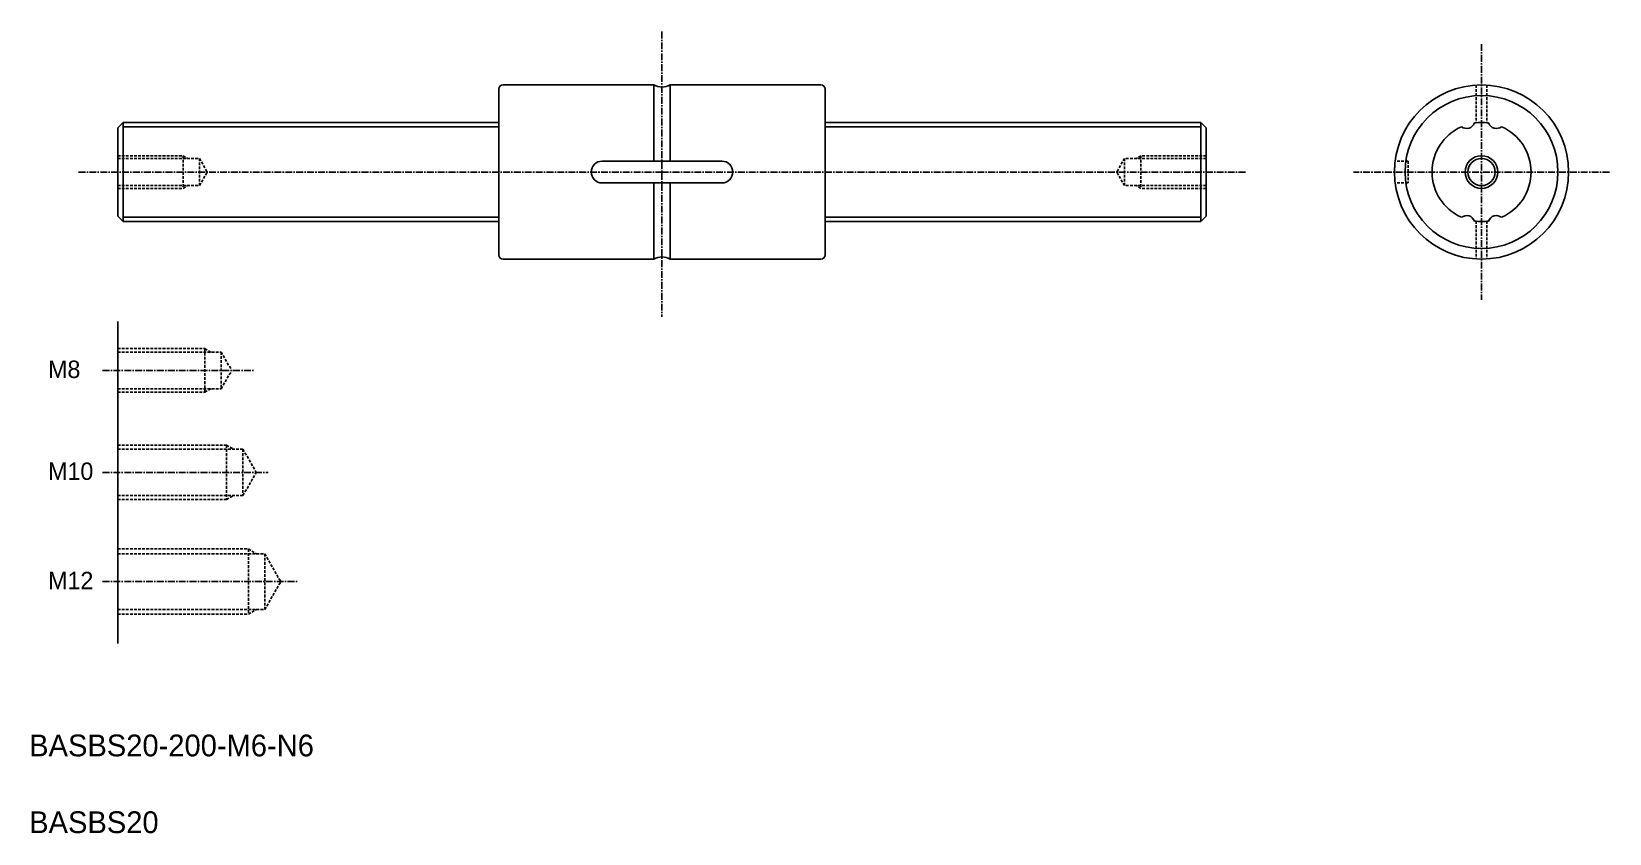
# Model space of a CAD drawing. Extents: x 111 to 401, y -4 to 143.
import ezdxf

# ---------------------------------------------------------------- set-up
doc = ezdxf.new("R2010")
doc.units = 0
doc.linetypes.add('CENTER', pattern=[2, 1.25, -0.25, 0.25, -0.25])
doc.linetypes.add('DASHED', pattern=[0.75, 0.5, -0.25])
doc.layers.get('0').update_dxf_attribs({"linetype": 'CONTINUOUS'})
doc.layers.add('CENTER', color=1, linetype='CENTER')

msp = doc.modelspace()

# ---------------------------------------------------------------- linework, layer by layer
at = {"color": 7, "linetype": 'CONTINUOUS'}
for p, q in [((196.89, 132.52), (196.89, 102.12)), ((197.69, 133.32), (225.39, 133.32)), ((225.39, 133.32), (225.39, 119.32)), ((256.09, 133.32), (228.39, 133.32)), ((228.39, 133.32), (228.39, 119.32)), ((256.89, 132.52), (256.89, 102.12)), ((126.89, 125.42), (127.89, 126.42)), ((126.89, 109.22), (126.89, 125.42)), ((127.89, 126.42), (196.89, 126.42)), ((127.89, 108.22), (127.89, 126.42)), ((127.89, 125.64), (196.89, 125.64)), ((325.89, 126.42), (256.89, 126.42)), ((325.89, 125.64), (256.89, 125.64)), ((325.89, 108.22), (325.89, 126.42)), ((326.89, 125.42), (325.89, 126.42)), ((326.89, 109.22), (326.89, 125.42)), ((215.89, 119.32), (237.89, 119.32)), ((215.89, 115.32), (237.89, 115.32)), ((225.39, 115.32), (225.39, 101.32)), ((228.39, 115.32), (228.39, 101.32)), ((126.89, 109.22), (127.89, 108.22)), ((127.89, 109), (196.89, 109)), ((127.89, 108.22), (196.89, 108.22)), ((325.89, 109), (256.89, 109)), ((325.89, 108.22), (256.89, 108.22)), ((325.89, 108.22), (326.89, 109.22)), ((197.69, 101.32), (225.39, 101.32)), ((228.39, 101.32), (256.09, 101.32)), ((126.89, 89.89), (126.89, 30.72))]:
    msp.add_line(p, q, dxfattribs=at)
at = {"color": 3, "linetype": 'DASHED'}
for p, q in [((376.48, 133.29), (376.48, 126.37)), ((378.48, 133.29), (378.48, 126.37)), ((126.89, 120.32), (138.89, 120.32)), ((126.89, 119.82), (141.89, 119.82)), ((138.89, 120.32), (139.76, 119.82)), ((138.89, 120.32), (138.89, 114.32)), ((141.89, 119.82), (141.89, 114.82)), ((141.89, 119.82), (143.34, 117.32)), ((311.89, 119.82), (310.45, 117.32)), ((311.89, 119.82), (311.89, 114.82)), ((326.89, 119.82), (311.89, 119.82)), ((314.89, 120.32), (314.03, 119.82)), ((314.89, 120.32), (314.89, 114.32)), ((326.89, 120.32), (314.89, 120.32)), ((363.98, 119.32), (361.48, 119.32)), ((363.98, 119.32), (363.98, 115.32)), ((141.89, 114.82), (143.34, 117.32)), ((311.89, 114.82), (310.45, 117.32)), ((126.89, 114.82), (141.89, 114.82)), ((126.89, 114.32), (138.89, 114.32)), ((138.89, 114.32), (139.76, 114.82)), ((326.89, 114.82), (311.89, 114.82)), ((314.89, 114.32), (314.03, 114.82)), ((326.89, 114.32), (314.89, 114.32)), ((363.98, 115.32), (361.48, 115.32)), ((376.48, 108.28), (376.48, 101.35)), ((378.48, 108.28), (378.48, 101.35)), ((126.89, 84.87), (142.89, 84.87)), ((126.89, 84.24), (145.89, 84.24)), ((142.89, 84.87), (142.89, 76.87)), ((142.89, 84.87), (143.98, 84.24)), ((145.89, 84.24), (147.84, 80.87)), ((145.89, 84.24), (145.89, 77.49)), ((145.89, 77.49), (147.84, 80.87)), ((126.89, 77.49), (145.89, 77.49)), ((126.89, 76.87), (142.89, 76.87)), ((131.64, 77.49), (131.64, 77.49)), ((136.39, 77.49), (136.39, 77.49)), ((142.89, 76.87), (143.98, 77.49)), ((126.89, 67.15), (146.89, 67.15)), ((146.89, 67.15), (146.89, 57.15)), ((146.89, 67.15), (148.19, 66.4)), ((126.89, 66.4), (149.89, 66.4)), ((149.89, 66.4), (152.35, 62.15)), ((149.89, 66.4), (149.89, 57.9)), ((149.89, 57.9), (152.35, 62.15)), ((126.89, 57.9), (149.89, 57.9)), ((126.89, 57.15), (146.89, 57.15)), ((146.89, 57.15), (148.19, 57.9)), ((126.89, 48.07), (150.89, 48.07)), ((126.89, 47.19), (153.89, 47.19)), ((150.89, 48.07), (150.89, 36.07)), ((150.89, 48.07), (152.41, 47.19)), ((153.89, 47.19), (156.85, 42.07)), ((153.89, 47.19), (153.89, 36.94)), ((153.89, 36.94), (156.85, 42.07)), ((126.89, 36.94), (153.89, 36.94)), ((126.89, 36.07), (150.89, 36.07)), ((150.89, 36.07), (152.41, 36.94))]:
    msp.add_line(p, q, dxfattribs=at)
at = {"color": 7, "linetype": 'CONTINUOUS'}
for radius in [16, 14.05, 2.5]:
    msp.add_circle((377.48, 117.32), radius, dxfattribs=at)
at = {"color": 3, "linetype": 'CONTINUOUS'}
msp.add_circle((377.48, 117.32), 3, dxfattribs=at)
at = {"color": 7, "linetype": 'CONTINUOUS'}
for centre, radius, start, end in [((197.69, 132.52), 0.8, 90, 180), ((226.89, 135.92), 3, 240, 300), ((256.09, 132.52), 0.8, 0, 90), ((377.48, 117.32), 9.1, 113.8704, 246.1296), ((374.82, 127.1), 1.78, 235.0633, 281.6181), ((374.56, 127.03), 1.78, 290.3819, 336.9367), ((377.48, 117.32), 9.1, 81.8703, 98.1296), ((380.41, 127.03), 1.78, 203.0633, 249.6181), ((380.15, 127.1), 1.78, 258.3819, 304.9367), ((377.48, 117.32), 9.1, 293.8704, 66.1296), ((215.89, 117.32), 2, 90, 270), ((237.89, 117.32), 2, 270, 90), ((374.82, 107.54), 1.78, 78.3819, 124.9367), ((374.56, 107.61), 1.78, 23.0633, 69.6181), ((377.48, 117.32), 9.1, 261.8704, 278.1297), ((380.41, 107.61), 1.78, 110.3819, 156.9367), ((380.15, 107.54), 1.78, 55.0633, 101.6181), ((197.69, 102.12), 0.8, 180, 270), ((226.89, 98.72), 3, 60, 120), ((256.09, 102.12), 0.8, 270, 0)]:
    msp.add_arc(centre, radius, start, end, dxfattribs=at)
at = {"layer": 'CENTER', "color": 1, "linetype": 'CENTER'}
for p, q in [((226.89, 143.12), (226.89, 90.72)), ((377.48, 140.82), (377.48, 93.82)), ((119.69, 117.32), (226.89, 117.32)), ((334.09, 117.32), (226.89, 117.32)), ((400.98, 117.32), (353.98, 117.32)), ((124.1, 80.87), (152.01, 80.87)), ((124.1, 62.15), (154.51, 62.15)), ((124.1, 42.07), (159.85, 42.07))]:
    msp.add_line(p, q, dxfattribs=at)

# ---------------------------------------------------------------- texts
at = {"color": 7, "linetype": 'CONTINUOUS'}
for s, height, p in [('M8', 3.2, (114.08, 79.48)), ('M10', 3.2, (114.08, 60.76)), ('M12', 3.2, (114.08, 40.68)), ('BASBS20-200-M6-N6', 4, (110.61, 9.98)), ('BASBS20', 4, (110.61, -4.12))]:
    msp.add_text(s, height=height, dxfattribs=at).set_placement(p)

doc.saveas('drawing.dxf')
